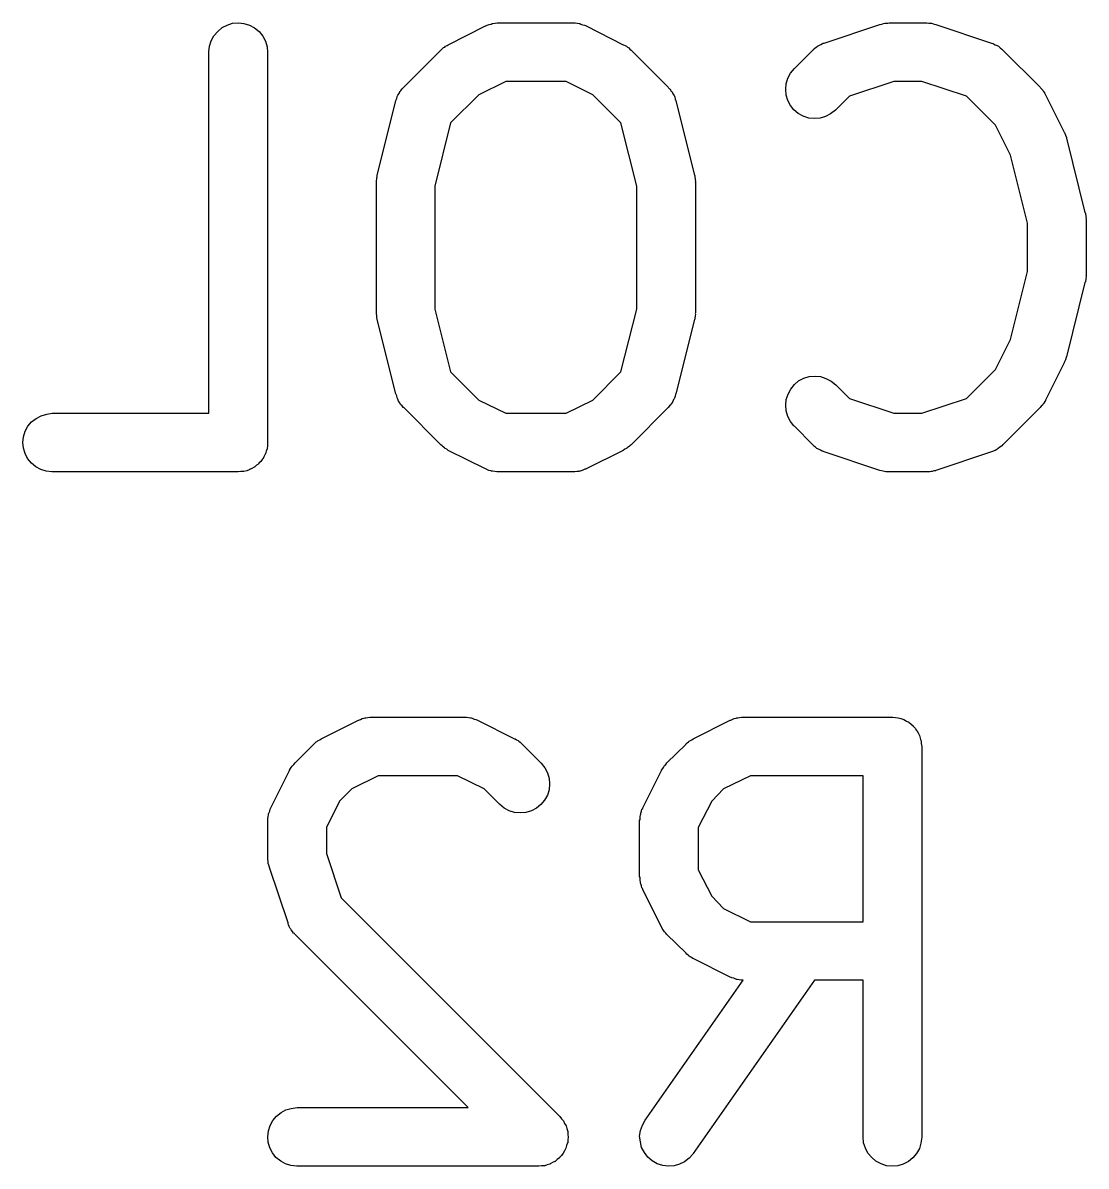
# Model space of a CAD drawing. Extents: x 112.8 to 192.9, y -122.2 to -85.3.
# Drawn here: x 156.786 to 159.508, y -104.318 to -101.39 of the extents above; entities that cross this region are included whole.
import ezdxf

# ---------------------------------------------------------------- set-up
doc = ezdxf.new("R2010")
doc.units = 0
doc.layers.add('BLACK', color=7, linetype='CONTINUOUS')

msp = doc.modelspace()

# ---------------------------------------------------------------- linework, layer by layer
at = {"layer": 'BLACK', "linetype": 'CONTINUOUS'}
for p, q in [((157.296, -101.402), (157.309, -101.396)), ((157.309, -101.396), (157.323, -101.391)), ((157.323, -101.391), (157.338, -101.39)), ((157.338, -101.39), (157.352, -101.392)), ((157.352, -101.392), (157.366, -101.396)), ((157.366, -101.396), (157.379, -101.403)), ((157.974, -101.397), (157.975, -101.396)), ((157.975, -101.396), (157.98, -101.394)), ((157.98, -101.394), (157.985, -101.393)), ((157.985, -101.393), (157.987, -101.392)), ((157.987, -101.392), (157.989, -101.392)), ((157.989, -101.392), (157.995, -101.391)), ((157.995, -101.391), (158, -101.39)), ((158, -101.39), (158.002, -101.39)), ((158.002, -101.39), (158.004, -101.39)), ((158.004, -101.39), (158.195, -101.39)), ((158.195, -101.39), (158.196, -101.39)), ((158.196, -101.39), (158.198, -101.39)), ((158.198, -101.39), (158.2, -101.39)), ((158.2, -101.39), (158.205, -101.391)), ((158.205, -101.391), (158.21, -101.392)), ((158.21, -101.392), (158.212, -101.392)), ((158.212, -101.392), (158.214, -101.393)), ((158.214, -101.393), (158.219, -101.395)), ((158.219, -101.395), (158.224, -101.396)), ((158.224, -101.396), (158.226, -101.397)), ((158.837, -101.442), (158.98, -101.394)), ((158.98, -101.394), (158.981, -101.394)), ((158.981, -101.394), (158.985, -101.393)), ((158.985, -101.393), (158.989, -101.392)), ((158.989, -101.392), (158.993, -101.391)), ((158.993, -101.391), (158.996, -101.391)), ((158.996, -101.391), (159, -101.391)), ((159, -101.391), (159.004, -101.39)), ((159.004, -101.39), (159.099, -101.39)), ((159.099, -101.39), (159.1, -101.39)), ((159.1, -101.39), (159.105, -101.391)), ((159.105, -101.391), (159.109, -101.391)), ((159.109, -101.391), (159.112, -101.391)), ((159.112, -101.391), (159.115, -101.392)), ((159.115, -101.392), (159.119, -101.393)), ((159.119, -101.393), (159.123, -101.394)), ((159.123, -101.394), (159.266, -101.442)), ((157.268, -101.436), (157.275, -101.423)), ((157.275, -101.423), (157.285, -101.412)), ((157.285, -101.412), (157.296, -101.402)), ((157.379, -101.403), (157.391, -101.412)), ((157.391, -101.412), (157.4, -101.424)), ((157.4, -101.424), (157.407, -101.437)), ((157.875, -101.446), (157.97, -101.398)), ((157.97, -101.398), (157.971, -101.398)), ((157.971, -101.398), (157.974, -101.397)), ((158.226, -101.397), (158.228, -101.398)), ((158.228, -101.398), (158.323, -101.446)), ((157.262, -101.464), (157.264, -101.45)), ((157.264, -101.45), (157.268, -101.436)), ((157.407, -101.437), (157.411, -101.451)), ((157.411, -101.451), (157.412, -101.465)), ((157.86, -101.456), (157.863, -101.453)), ((157.863, -101.453), (157.866, -101.452)), ((157.866, -101.452), (157.868, -101.45)), ((157.868, -101.45), (157.872, -101.448)), ((157.872, -101.448), (157.875, -101.446)), ((158.323, -101.446), (158.324, -101.446)), ((158.324, -101.446), (158.328, -101.448)), ((158.328, -101.448), (158.331, -101.45)), ((158.331, -101.45), (158.334, -101.452)), ((158.334, -101.452), (158.337, -101.454)), ((158.337, -101.454), (158.34, -101.457)), ((158.812, -101.456), (158.816, -101.453)), ((158.816, -101.453), (158.82, -101.45)), ((158.82, -101.45), (158.822, -101.449)), ((158.822, -101.449), (158.824, -101.448)), ((158.824, -101.448), (158.829, -101.445)), ((158.829, -101.445), (158.833, -101.443)), ((158.833, -101.443), (158.835, -101.442)), ((158.835, -101.442), (158.837, -101.442)), ((159.266, -101.442), (159.267, -101.442)), ((159.267, -101.442), (159.269, -101.443)), ((159.269, -101.443), (159.271, -101.444)), ((159.271, -101.444), (159.275, -101.446)), ((159.275, -101.446), (159.28, -101.448)), ((159.28, -101.448), (159.282, -101.449)), ((159.282, -101.449), (159.284, -101.45)), ((159.284, -101.45), (159.288, -101.454)), ((159.288, -101.454), (159.292, -101.457)), ((157.262, -101.465), (157.262, -101.464)), ((157.262, -102.39), (157.262, -101.465)), ((157.412, -101.465), (157.412, -102.465)), ((157.761, -101.555), (157.856, -101.46)), ((157.856, -101.46), (157.857, -101.459)), ((157.857, -101.459), (157.86, -101.456)), ((158.34, -101.457), (158.343, -101.46)), ((158.343, -101.46), (158.438, -101.555)), ((158.761, -101.507), (158.808, -101.46)), ((158.808, -101.46), (158.809, -101.459)), ((158.809, -101.459), (158.811, -101.458)), ((158.811, -101.458), (158.812, -101.456)), ((159.292, -101.457), (159.293, -101.458)), ((159.293, -101.458), (159.295, -101.46)), ((159.295, -101.46), (159.39, -101.555)), ((158.751, -101.519), (158.761, -101.507)), ((158.022, -101.54), (157.953, -101.574)), ((158.177, -101.54), (158.022, -101.54)), ((158.245, -101.574), (158.177, -101.54)), ((158.74, -101.546), (158.744, -101.532)), ((158.744, -101.532), (158.751, -101.519)), ((159.016, -101.54), (158.902, -101.578)), ((159.087, -101.54), (159.016, -101.54)), ((159.202, -101.578), (159.087, -101.54)), ((157.746, -101.575), (157.749, -101.571)), ((157.749, -101.571), (157.751, -101.566)), ((157.751, -101.566), (157.753, -101.565)), ((157.753, -101.565), (157.754, -101.563)), ((157.754, -101.563), (157.757, -101.559)), ((157.757, -101.559), (157.761, -101.555)), ((158.438, -101.555), (158.439, -101.556)), ((158.439, -101.556), (158.442, -101.56)), ((158.442, -101.56), (158.445, -101.563)), ((158.445, -101.563), (158.446, -101.565)), ((158.446, -101.565), (158.448, -101.567)), ((158.448, -101.567), (158.45, -101.572)), ((158.45, -101.572), (158.453, -101.576)), ((158.739, -101.56), (158.74, -101.546)), ((158.74, -101.575), (158.739, -101.56)), ((159.39, -101.555), (159.391, -101.556)), ((159.391, -101.556), (159.394, -101.559)), ((159.394, -101.559), (159.397, -101.562)), ((159.397, -101.562), (159.398, -101.565)), ((159.398, -101.565), (159.4, -101.567)), ((159.4, -101.567), (159.402, -101.571)), ((159.402, -101.571), (159.404, -101.574)), ((157.693, -101.78), (157.741, -101.59)), ((157.741, -101.589), (157.743, -101.584)), ((157.741, -101.59), (157.741, -101.589)), ((157.743, -101.584), (157.744, -101.579)), ((157.744, -101.579), (157.745, -101.577)), ((157.745, -101.577), (157.746, -101.575)), ((157.953, -101.574), (157.881, -101.646)), ((158.317, -101.646), (158.245, -101.574)), ((158.453, -101.576), (158.454, -101.578)), ((158.454, -101.578), (158.455, -101.58)), ((158.455, -101.58), (158.456, -101.585)), ((158.456, -101.585), (158.458, -101.59)), ((158.458, -101.59), (158.505, -101.78)), ((158.744, -101.589), (158.74, -101.575)), ((158.751, -101.602), (158.744, -101.589)), ((158.902, -101.578), (158.867, -101.613)), ((159.276, -101.652), (159.202, -101.578)), ((159.404, -101.574), (159.452, -101.67)), ((158.76, -101.613), (158.751, -101.602)), ((158.771, -101.622), (158.76, -101.613)), ((158.784, -101.629), (158.771, -101.622)), ((158.798, -101.634), (158.784, -101.629)), ((158.841, -101.63), (158.827, -101.634)), ((158.854, -101.623), (158.841, -101.63)), ((158.866, -101.614), (158.854, -101.623)), ((158.867, -101.613), (158.866, -101.614)), ((157.881, -101.646), (157.841, -101.808)), ((158.358, -101.808), (158.317, -101.646)), ((158.813, -101.635), (158.798, -101.634)), ((158.827, -101.634), (158.813, -101.635)), ((159.314, -101.729), (159.276, -101.652)), ((159.452, -101.67), (159.453, -101.671)), ((159.453, -101.671), (159.453, -101.671)), ((159.453, -101.671), (159.453, -101.671)), ((159.453, -101.671), (159.455, -101.678)), ((159.455, -101.678), (159.458, -101.684)), ((159.458, -101.684), (159.458, -101.685)), ((159.458, -101.685), (159.458, -101.685)), ((159.458, -101.685), (159.505, -101.876)), ((159.358, -101.903), (159.314, -101.729)), ((157.691, -101.795), (157.692, -101.789)), ((157.691, -101.796), (157.691, -101.795)), ((157.691, -101.797), (157.691, -101.796)), ((157.691, -101.798), (157.691, -101.797)), ((157.691, -102.132), (157.691, -101.798)), ((157.692, -101.789), (157.693, -101.783)), ((157.693, -101.782), (157.693, -101.78)), ((157.693, -101.783), (157.693, -101.782)), ((158.505, -101.78), (158.506, -101.781)), ((158.506, -101.781), (158.506, -101.783)), ((158.506, -101.783), (158.506, -101.784)), ((158.506, -101.784), (158.507, -101.79)), ((158.507, -101.79), (158.508, -101.796)), ((158.508, -101.796), (158.507, -101.797)), ((158.507, -101.797), (158.508, -101.798)), ((158.508, -101.798), (158.508, -102.132)), ((157.841, -101.808), (157.841, -102.123)), ((158.358, -102.123), (158.358, -101.808)), ((159.505, -101.876), (159.506, -101.877)), ((159.506, -101.877), (159.506, -101.878)), ((159.506, -101.878), (159.506, -101.879)), ((159.506, -101.879), (159.507, -101.885)), ((159.507, -101.885), (159.508, -101.891)), ((159.508, -101.891), (159.507, -101.892)), ((159.507, -101.892), (159.508, -101.894)), ((159.508, -101.894), (159.508, -102.037)), ((159.358, -102.027), (159.358, -101.903)), ((159.314, -102.201), (159.358, -102.027)), ((159.508, -102.038), (159.507, -102.039)), ((159.507, -102.039), (159.508, -102.04)), ((159.508, -102.04), (159.507, -102.046)), ((159.508, -102.037), (159.508, -102.038)), ((159.505, -102.055), (159.458, -102.245)), ((159.506, -102.053), (159.505, -102.055)), ((159.507, -102.046), (159.506, -102.052)), ((159.506, -102.052), (159.506, -102.053)), ((157.841, -102.123), (157.881, -102.284)), ((158.317, -102.284), (158.358, -102.123)), ((157.691, -102.133), (157.691, -102.132)), ((157.691, -102.134), (157.691, -102.133)), ((157.692, -102.14), (157.691, -102.134)), ((157.692, -102.146), (157.692, -102.14)), ((157.693, -102.148), (157.692, -102.146)), ((157.693, -102.149), (157.693, -102.148)), ((157.693, -102.15), (157.693, -102.149)), ((157.741, -102.34), (157.693, -102.15)), ((158.505, -102.15), (158.458, -102.34)), ((158.506, -102.149), (158.505, -102.15)), ((158.507, -102.141), (158.506, -102.147)), ((158.506, -102.147), (158.506, -102.149)), ((158.508, -102.133), (158.507, -102.134)), ((158.507, -102.134), (158.508, -102.136)), ((158.508, -102.136), (158.507, -102.141)), ((158.508, -102.132), (158.508, -102.133)), ((159.276, -102.278), (159.314, -102.201)), ((159.458, -102.245), (159.457, -102.246)), ((159.452, -102.261), (159.404, -102.356)), ((159.455, -102.253), (159.452, -102.26)), ((159.452, -102.26), (159.452, -102.26)), ((159.452, -102.26), (159.452, -102.261)), ((159.457, -102.247), (159.455, -102.253)), ((159.457, -102.246), (159.457, -102.247)), ((159.457, -102.247), (159.457, -102.247)), ((157.881, -102.284), (157.953, -102.356)), ((158.245, -102.356), (158.317, -102.284)), ((158.772, -102.307), (158.785, -102.3)), ((158.785, -102.3), (158.799, -102.296)), ((158.799, -102.296), (158.814, -102.295)), ((158.814, -102.295), (158.828, -102.296)), ((158.828, -102.296), (158.842, -102.301)), ((158.842, -102.301), (158.855, -102.308)), ((159.202, -102.352), (159.276, -102.278)), ((158.745, -102.341), (158.752, -102.328)), ((158.752, -102.328), (158.761, -102.316)), ((158.761, -102.316), (158.772, -102.307)), ((158.855, -102.308), (158.867, -102.317)), ((158.867, -102.317), (158.902, -102.352)), ((157.743, -102.345), (157.741, -102.34)), ((157.744, -102.35), (157.743, -102.345)), ((157.745, -102.352), (157.744, -102.35)), ((157.746, -102.354), (157.745, -102.352)), ((157.748, -102.359), (157.746, -102.354)), ((157.751, -102.363), (157.748, -102.359)), ((157.953, -102.356), (158.022, -102.39)), ((158.177, -102.39), (158.245, -102.356)), ((158.45, -102.36), (158.447, -102.364)), ((158.452, -102.355), (158.45, -102.36)), ((158.453, -102.353), (158.452, -102.355)), ((158.454, -102.351), (158.453, -102.353)), ((158.456, -102.346), (158.454, -102.351)), ((158.457, -102.341), (158.456, -102.346)), ((158.458, -102.34), (158.457, -102.341)), ((158.739, -102.369), (158.74, -102.355)), ((158.74, -102.355), (158.745, -102.341)), ((158.902, -102.352), (159.016, -102.39)), ((159.087, -102.39), (159.202, -102.352)), ((159.402, -102.36), (159.4, -102.364)), ((159.404, -102.357), (159.402, -102.36)), ((159.404, -102.356), (159.404, -102.357)), ((156.833, -102.396), (156.847, -102.392)), ((156.847, -102.392), (156.861, -102.39)), ((156.861, -102.39), (157.262, -102.39)), ((157.752, -102.365), (157.751, -102.363)), ((157.753, -102.367), (157.752, -102.365)), ((157.757, -102.371), (157.753, -102.367)), ((157.76, -102.375), (157.757, -102.371)), ((157.761, -102.375), (157.76, -102.375)), ((157.856, -102.471), (157.761, -102.375)), ((158.022, -102.39), (158.177, -102.39)), ((158.438, -102.375), (158.343, -102.471)), ((158.441, -102.371), (158.438, -102.375)), ((158.445, -102.368), (158.441, -102.371)), ((158.446, -102.366), (158.445, -102.368)), ((158.447, -102.364), (158.446, -102.366)), ((158.74, -102.384), (158.739, -102.369)), ((158.744, -102.398), (158.74, -102.384)), ((159.016, -102.39), (159.087, -102.39)), ((159.39, -102.375), (159.295, -102.471)), ((159.393, -102.372), (159.39, -102.375)), ((159.396, -102.369), (159.393, -102.372)), ((159.398, -102.366), (159.396, -102.369)), ((159.4, -102.364), (159.398, -102.366)), ((156.799, -102.423), (156.808, -102.412)), ((156.808, -102.412), (156.82, -102.403)), ((156.82, -102.403), (156.833, -102.396)), ((158.751, -102.411), (158.744, -102.398)), ((158.76, -102.422), (158.751, -102.411)), ((156.786, -102.465), (156.788, -102.45)), ((156.788, -102.45), (156.792, -102.436)), ((156.792, -102.436), (156.799, -102.423)), ((158.761, -102.423), (158.76, -102.422)), ((158.808, -102.471), (158.761, -102.423)), ((156.788, -102.479), (156.786, -102.465)), ((156.792, -102.493), (156.788, -102.479)), ((157.412, -102.473), (157.411, -102.48)), ((157.412, -102.465), (157.412, -102.466)), ((157.412, -102.466), (157.412, -102.466)), ((157.412, -102.466), (157.412, -102.466)), ((157.412, -102.466), (157.412, -102.466)), ((157.412, -102.466), (157.412, -102.473)), ((157.859, -102.473), (157.856, -102.471)), ((157.862, -102.476), (157.859, -102.473)), ((157.865, -102.478), (157.862, -102.476)), ((157.867, -102.48), (157.865, -102.478)), ((158.333, -102.478), (158.331, -102.48)), ((158.336, -102.477), (158.333, -102.478)), ((158.339, -102.474), (158.336, -102.477)), ((158.342, -102.471), (158.339, -102.474)), ((158.343, -102.471), (158.342, -102.471)), ((158.81, -102.472), (158.808, -102.471)), ((158.811, -102.474), (158.81, -102.472)), ((158.815, -102.477), (158.811, -102.474)), ((158.819, -102.48), (158.815, -102.477)), ((159.287, -102.477), (159.283, -102.48)), ((159.291, -102.474), (159.287, -102.477)), ((159.293, -102.473), (159.291, -102.474)), ((159.294, -102.471), (159.293, -102.473)), ((159.295, -102.471), (159.294, -102.471)), ((156.798, -102.506), (156.792, -102.493)), ((156.808, -102.518), (156.798, -102.506)), ((157.399, -102.508), (157.395, -102.513)), ((157.4, -102.507), (157.399, -102.507)), ((157.399, -102.507), (157.399, -102.508)), ((157.403, -102.501), (157.4, -102.507)), ((157.406, -102.495), (157.403, -102.501)), ((157.407, -102.494), (157.406, -102.494)), ((157.406, -102.494), (157.406, -102.495)), ((157.409, -102.487), (157.407, -102.494)), ((157.411, -102.481), (157.409, -102.487)), ((157.411, -102.48), (157.411, -102.48)), ((157.411, -102.48), (157.411, -102.481)), ((157.871, -102.482), (157.867, -102.48)), ((157.874, -102.484), (157.871, -102.482)), ((157.875, -102.485), (157.874, -102.484)), ((157.97, -102.532), (157.875, -102.485)), ((158.323, -102.485), (158.228, -102.532)), ((158.327, -102.482), (158.323, -102.485)), ((158.331, -102.48), (158.327, -102.482)), ((158.821, -102.481), (158.819, -102.48)), ((158.823, -102.482), (158.821, -102.481)), ((158.828, -102.484), (158.823, -102.482)), ((158.832, -102.487), (158.828, -102.484)), ((158.834, -102.487), (158.832, -102.487)), ((158.836, -102.488), (158.834, -102.487)), ((158.837, -102.489), (158.836, -102.488)), ((158.98, -102.536), (158.837, -102.489)), ((159.266, -102.489), (159.123, -102.536)), ((159.268, -102.488), (159.266, -102.489)), ((159.27, -102.487), (159.268, -102.488)), ((159.275, -102.485), (159.27, -102.487)), ((159.279, -102.483), (159.275, -102.485)), ((159.281, -102.481), (159.279, -102.483)), ((159.283, -102.48), (159.281, -102.481)), ((156.819, -102.527), (156.808, -102.518)), ((156.832, -102.534), (156.819, -102.527)), ((156.846, -102.538), (156.832, -102.534)), ((156.86, -102.54), (156.846, -102.538)), ((157.359, -102.537), (157.352, -102.539)), ((157.365, -102.535), (157.359, -102.537)), ((157.366, -102.535), (157.365, -102.535)), ((157.372, -102.531), (157.366, -102.534)), ((157.366, -102.534), (157.366, -102.535)), ((157.378, -102.528), (157.372, -102.531)), ((157.379, -102.528), (157.378, -102.528)), ((157.384, -102.523), (157.379, -102.528)), ((157.379, -102.528), (157.379, -102.528)), ((157.39, -102.519), (157.384, -102.523)), ((157.395, -102.513), (157.39, -102.518)), ((157.39, -102.518), (157.39, -102.519)), ((157.39, -102.519), (157.39, -102.519)), ((157.973, -102.533), (157.97, -102.532)), ((157.974, -102.534), (157.973, -102.533)), ((157.979, -102.536), (157.974, -102.534)), ((157.984, -102.537), (157.979, -102.536)), ((157.986, -102.538), (157.984, -102.537)), ((157.988, -102.538), (157.986, -102.538)), ((157.994, -102.539), (157.988, -102.538)), ((158.211, -102.538), (158.209, -102.539)), ((158.213, -102.538), (158.211, -102.538)), ((158.218, -102.536), (158.213, -102.538)), ((158.223, -102.534), (158.218, -102.536)), ((158.225, -102.533), (158.223, -102.534)), ((158.227, -102.533), (158.225, -102.533)), ((158.228, -102.532), (158.227, -102.533)), ((158.984, -102.537), (158.98, -102.536)), ((158.988, -102.538), (158.984, -102.537)), ((158.992, -102.539), (158.988, -102.538)), ((159.118, -102.537), (159.114, -102.539)), ((159.122, -102.537), (159.118, -102.537)), ((159.123, -102.536), (159.122, -102.537)), ((156.861, -102.54), (156.86, -102.54)), ((157.337, -102.54), (156.861, -102.54)), ((157.344, -102.539), (157.337, -102.54)), ((157.351, -102.539), (157.344, -102.539)), ((157.352, -102.539), (157.351, -102.539)), ((157.352, -102.539), (157.352, -102.539)), ((157.999, -102.54), (157.994, -102.539)), ((158.001, -102.54), (157.999, -102.54)), ((158.003, -102.54), (158.001, -102.54)), ((158.004, -102.54), (158.003, -102.54)), ((158.195, -102.54), (158.004, -102.54)), ((158.197, -102.54), (158.195, -102.54)), ((158.199, -102.54), (158.197, -102.54)), ((158.204, -102.539), (158.199, -102.54)), ((158.209, -102.539), (158.204, -102.539)), ((158.995, -102.54), (158.992, -102.539)), ((158.999, -102.54), (158.995, -102.54)), ((159.003, -102.54), (158.999, -102.54)), ((159.004, -102.54), (159.003, -102.54)), ((159.099, -102.54), (159.004, -102.54)), ((159.103, -102.54), (159.099, -102.54)), ((159.108, -102.54), (159.103, -102.54)), ((159.111, -102.539), (159.108, -102.54)), ((159.114, -102.539), (159.111, -102.539)), ((157.55, -103.224), (157.645, -103.176)), ((157.645, -103.176), (157.646, -103.176)), ((157.646, -103.176), (157.648, -103.175)), ((157.648, -103.175), (157.65, -103.174)), ((157.65, -103.174), (157.655, -103.172)), ((157.655, -103.172), (157.66, -103.171)), ((157.66, -103.171), (157.662, -103.17)), ((157.662, -103.17), (157.664, -103.17)), ((157.664, -103.17), (157.669, -103.169)), ((157.669, -103.169), (157.674, -103.168)), ((157.674, -103.168), (157.676, -103.168)), ((157.676, -103.168), (157.679, -103.168)), ((157.679, -103.168), (157.917, -103.168)), ((157.917, -103.168), (157.918, -103.168)), ((157.918, -103.168), (157.92, -103.168)), ((157.92, -103.168), (157.922, -103.168)), ((157.922, -103.168), (157.927, -103.169)), ((157.927, -103.169), (157.932, -103.17)), ((157.932, -103.17), (157.934, -103.17)), ((157.934, -103.17), (157.936, -103.171)), ((157.936, -103.171), (157.941, -103.173)), ((157.941, -103.173), (157.946, -103.174)), ((157.946, -103.174), (157.948, -103.175)), ((157.948, -103.175), (157.95, -103.176)), ((157.95, -103.176), (158.045, -103.224)), ((158.502, -103.224), (158.597, -103.176)), ((158.597, -103.176), (158.598, -103.176)), ((158.598, -103.176), (158.6, -103.175)), ((158.6, -103.175), (158.602, -103.174)), ((158.602, -103.174), (158.607, -103.172)), ((158.607, -103.172), (158.612, -103.171)), ((158.612, -103.171), (158.614, -103.17)), ((158.614, -103.17), (158.616, -103.17)), ((158.616, -103.17), (158.621, -103.169)), ((158.621, -103.169), (158.626, -103.168)), ((158.626, -103.168), (158.629, -103.168)), ((158.629, -103.168), (158.631, -103.168)), ((158.631, -103.168), (159.012, -103.168)), ((159.012, -103.168), (159.012, -103.168)), ((159.012, -103.168), (159.012, -103.168)), ((159.012, -103.168), (159.013, -103.168)), ((159.012, -103.168), (159.012, -103.168)), ((159.013, -103.168), (159.02, -103.169)), ((159.02, -103.169), (159.027, -103.17)), ((159.027, -103.17), (159.027, -103.17)), ((159.027, -103.17), (159.027, -103.17)), ((159.027, -103.17), (159.034, -103.172)), ((159.034, -103.172), (159.041, -103.174)), ((159.041, -103.174), (159.041, -103.174)), ((159.041, -103.174), (159.041, -103.174)), ((159.041, -103.174), (159.048, -103.178)), ((159.048, -103.178), (159.054, -103.181)), ((159.054, -103.181), (159.054, -103.181)), ((159.054, -103.181), (159.054, -103.181)), ((159.054, -103.181), (159.06, -103.186)), ((159.06, -103.186), (159.065, -103.19)), ((159.065, -103.19), (159.065, -103.19)), ((159.065, -103.19), (159.065, -103.191)), ((159.065, -103.191), (159.07, -103.196)), ((159.07, -103.196), (159.074, -103.202)), ((159.074, -103.202), (159.074, -103.202)), ((159.074, -103.202), (159.075, -103.202)), ((159.075, -103.202), (159.078, -103.208)), ((159.078, -103.208), (159.081, -103.215)), ((157.483, -103.285), (157.53, -103.238)), ((157.53, -103.238), (157.531, -103.237)), ((157.531, -103.237), (157.534, -103.234)), ((157.534, -103.234), (157.537, -103.231)), ((157.537, -103.231), (157.54, -103.23)), ((157.54, -103.23), (157.542, -103.228)), ((157.542, -103.228), (157.546, -103.226)), ((157.546, -103.226), (157.55, -103.224)), ((158.045, -103.224), (158.046, -103.224)), ((158.046, -103.224), (158.05, -103.226)), ((158.05, -103.226), (158.054, -103.228)), ((158.054, -103.228), (158.056, -103.23)), ((158.056, -103.23), (158.059, -103.232)), ((158.059, -103.232), (158.062, -103.235)), ((158.062, -103.235), (158.065, -103.238)), ((158.065, -103.238), (158.112, -103.285)), ((158.435, -103.285), (158.483, -103.238)), ((158.483, -103.237), (158.487, -103.234)), ((158.483, -103.238), (158.483, -103.237)), ((158.487, -103.234), (158.49, -103.231)), ((158.49, -103.231), (158.492, -103.23)), ((158.492, -103.23), (158.495, -103.228)), ((158.495, -103.228), (158.499, -103.226)), ((158.499, -103.226), (158.502, -103.224)), ((159.081, -103.215), (159.081, -103.215)), ((159.081, -103.215), (159.081, -103.215)), ((159.081, -103.215), (159.083, -103.222)), ((159.083, -103.222), (159.085, -103.229)), ((159.085, -103.229), (159.085, -103.229)), ((159.085, -103.229), (159.086, -103.229)), ((159.086, -103.229), (159.086, -103.236)), ((159.086, -103.236), (159.087, -103.243)), ((159.087, -103.243), (159.087, -104.243)), ((157.471, -103.3), (157.473, -103.297)), ((157.473, -103.297), (157.475, -103.294)), ((157.475, -103.294), (157.477, -103.292)), ((157.477, -103.292), (157.48, -103.289)), ((157.48, -103.289), (157.483, -103.285)), ((158.112, -103.285), (158.113, -103.286)), ((158.113, -103.286), (158.122, -103.298)), ((158.122, -103.298), (158.129, -103.311)), ((158.424, -103.3), (158.426, -103.297)), ((158.426, -103.297), (158.428, -103.294)), ((158.428, -103.294), (158.429, -103.292)), ((158.429, -103.292), (158.432, -103.289)), ((158.432, -103.289), (158.435, -103.285)), ((157.421, -103.4), (157.469, -103.305)), ((157.469, -103.304), (157.471, -103.3)), ((157.469, -103.305), (157.469, -103.304)), ((157.696, -103.318), (157.628, -103.352)), ((157.899, -103.318), (157.696, -103.318)), ((157.967, -103.352), (157.899, -103.318)), ((158.129, -103.311), (158.133, -103.325)), ((158.133, -103.325), (158.134, -103.339)), ((158.373, -103.4), (158.421, -103.305)), ((158.421, -103.304), (158.424, -103.3)), ((158.421, -103.305), (158.421, -103.304)), ((158.649, -103.318), (158.58, -103.352)), ((158.937, -103.318), (158.649, -103.318)), ((158.937, -103.692), (158.937, -103.318)), ((157.628, -103.352), (157.597, -103.383)), ((158.006, -103.391), (157.967, -103.352)), ((158.133, -103.354), (158.129, -103.368)), ((158.134, -103.339), (158.133, -103.354)), ((158.58, -103.352), (158.55, -103.383)), ((157.597, -103.383), (157.563, -103.451)), ((158.121, -103.381), (158.112, -103.392)), ((158.129, -103.368), (158.121, -103.381)), ((158.55, -103.383), (158.515, -103.451)), ((157.415, -103.416), (157.416, -103.414)), ((157.415, -103.418), (157.415, -103.416)), ((157.416, -103.414), (157.418, -103.409)), ((157.418, -103.409), (157.419, -103.404)), ((157.419, -103.404), (157.42, -103.402)), ((157.42, -103.402), (157.421, -103.4)), ((158.018, -103.401), (158.006, -103.391)), ((158.031, -103.408), (158.018, -103.401)), ((158.045, -103.412), (158.031, -103.408)), ((158.059, -103.413), (158.045, -103.412)), ((158.074, -103.412), (158.059, -103.413)), ((158.088, -103.408), (158.074, -103.412)), ((158.101, -103.401), (158.088, -103.408)), ((158.112, -103.392), (158.101, -103.401)), ((158.367, -103.418), (158.368, -103.416)), ((158.368, -103.414), (158.37, -103.409)), ((158.368, -103.416), (158.368, -103.414)), ((158.37, -103.409), (158.371, -103.404)), ((158.371, -103.404), (158.373, -103.402)), ((158.373, -103.402), (158.373, -103.4)), ((157.413, -103.428), (157.414, -103.423)), ((157.413, -103.43), (157.413, -103.428)), ((157.413, -103.433), (157.413, -103.43)), ((157.413, -103.434), (157.413, -103.433)), ((157.413, -103.529), (157.413, -103.434)), ((157.414, -103.423), (157.415, -103.418)), ((158.365, -103.433), (158.366, -103.43)), ((158.365, -103.434), (158.365, -103.433)), ((158.365, -103.576), (158.365, -103.434)), ((158.366, -103.423), (158.367, -103.418)), ((158.366, -103.428), (158.366, -103.423)), ((158.366, -103.43), (158.366, -103.428)), ((157.563, -103.451), (157.563, -103.517)), ((158.515, -103.451), (158.515, -103.559)), ((157.413, -103.533), (157.413, -103.529)), ((157.414, -103.537), (157.413, -103.533)), ((157.563, -103.517), (157.601, -103.631)), ((157.414, -103.54), (157.414, -103.537)), ((157.414, -103.543), (157.414, -103.54)), ((157.416, -103.547), (157.414, -103.543)), ((157.417, -103.552), (157.416, -103.547)), ((157.417, -103.553), (157.417, -103.552)), ((157.465, -103.695), (157.417, -103.553)), ((158.515, -103.559), (158.55, -103.627)), ((158.366, -103.579), (158.365, -103.576)), ((158.366, -103.581), (158.366, -103.579)), ((158.366, -103.586), (158.366, -103.581)), ((158.367, -103.591), (158.366, -103.586)), ((158.367, -103.593), (158.367, -103.591)), ((158.368, -103.595), (158.367, -103.593)), ((158.37, -103.6), (158.368, -103.595)), ((158.371, -103.605), (158.37, -103.6)), ((158.372, -103.607), (158.371, -103.605)), ((158.373, -103.609), (158.372, -103.607)), ((158.373, -103.61), (158.373, -103.609)), ((158.421, -103.705), (158.373, -103.61)), ((157.601, -103.631), (158.16, -104.19)), ((158.55, -103.627), (158.58, -103.658)), ((158.58, -103.658), (158.649, -103.692)), ((157.465, -103.697), (157.465, -103.695)), ((157.466, -103.7), (157.465, -103.697)), ((157.468, -103.704), (157.466, -103.7)), ((157.47, -103.709), (157.468, -103.704)), ((157.472, -103.711), (157.47, -103.709)), ((158.423, -103.709), (158.421, -103.705)), ((158.425, -103.713), (158.423, -103.709)), ((158.649, -103.692), (158.937, -103.692)), ((157.473, -103.713), (157.472, -103.711)), ((157.476, -103.717), (157.473, -103.713)), ((157.479, -103.721), (157.476, -103.717)), ((157.481, -103.722), (157.479, -103.721)), ((157.482, -103.724), (157.481, -103.722)), ((157.483, -103.725), (157.482, -103.724)), ((157.926, -104.168), (157.483, -103.725)), ((158.427, -103.715), (158.425, -103.713)), ((158.429, -103.718), (158.427, -103.715)), ((158.432, -103.721), (158.429, -103.718)), ((158.434, -103.724), (158.432, -103.721)), ((158.435, -103.725), (158.434, -103.724)), ((158.483, -103.772), (158.435, -103.725)), ((158.486, -103.775), (158.483, -103.772)), ((158.489, -103.778), (158.486, -103.775)), ((158.492, -103.78), (158.489, -103.778)), ((158.494, -103.782), (158.492, -103.78)), ((158.498, -103.784), (158.494, -103.782)), ((158.501, -103.786), (158.498, -103.784)), ((158.502, -103.786), (158.501, -103.786)), ((158.597, -103.834), (158.502, -103.786)), ((158.379, -104.2), (158.63, -103.842)), ((158.813, -103.842), (158.502, -104.286)), ((158.599, -103.835), (158.597, -103.834)), ((158.601, -103.836), (158.599, -103.835)), ((158.606, -103.837), (158.601, -103.836)), ((158.611, -103.839), (158.606, -103.837)), ((158.613, -103.84), (158.611, -103.839)), ((158.615, -103.84), (158.613, -103.84)), ((158.62, -103.841), (158.615, -103.84)), ((158.625, -103.842), (158.62, -103.841)), ((158.628, -103.842), (158.625, -103.842)), ((158.63, -103.842), (158.628, -103.842)), ((158.937, -103.842), (158.813, -103.842)), ((158.937, -104.243), (158.937, -103.842)), ((157.447, -104.181), (157.459, -104.174)), ((157.459, -104.174), (157.473, -104.17)), ((157.473, -104.17), (157.488, -104.168)), ((157.488, -104.168), (157.926, -104.168)), ((157.419, -104.214), (157.426, -104.201)), ((157.426, -104.201), (157.435, -104.19)), ((157.435, -104.19), (157.447, -104.181)), ((158.16, -104.19), (158.161, -104.191)), ((158.161, -104.191), (158.161, -104.191)), ((158.161, -104.191), (158.161, -104.191)), ((158.161, -104.191), (158.161, -104.191)), ((158.161, -104.191), (158.165, -104.197)), ((158.165, -104.197), (158.17, -104.202)), ((158.17, -104.202), (158.17, -104.202)), ((158.17, -104.202), (158.17, -104.202)), ((158.17, -104.202), (158.173, -104.209)), ((158.372, -104.213), (158.379, -104.2)), ((157.413, -104.243), (157.415, -104.228)), ((157.415, -104.228), (157.419, -104.214)), ((158.173, -104.209), (158.177, -104.215)), ((158.177, -104.215), (158.177, -104.215)), ((158.177, -104.215), (158.177, -104.215)), ((158.177, -104.215), (158.179, -104.222)), ((158.179, -104.222), (158.181, -104.229)), ((158.181, -104.229), (158.181, -104.229)), ((158.181, -104.229), (158.181, -104.229)), ((158.181, -104.229), (158.181, -104.237)), ((158.365, -104.241), (158.367, -104.227)), ((158.367, -104.227), (158.372, -104.213)), ((157.414, -104.257), (157.413, -104.243)), ((157.418, -104.271), (157.414, -104.257)), ((158.178, -104.265), (158.176, -104.272)), ((158.18, -104.258), (158.178, -104.265)), ((158.181, -104.258), (158.18, -104.258)), ((158.181, -104.237), (158.182, -104.244)), ((158.182, -104.244), (158.181, -104.251)), ((158.181, -104.251), (158.181, -104.258)), ((158.181, -104.258), (158.181, -104.258)), ((158.182, -104.244), (158.182, -104.244)), ((158.182, -104.244), (158.182, -104.244)), ((158.367, -104.256), (158.365, -104.241)), ((158.37, -104.27), (158.367, -104.256)), ((158.938, -104.258), (158.937, -104.243)), ((158.943, -104.272), (158.938, -104.258)), ((159.085, -104.259), (159.081, -104.273)), ((159.087, -104.244), (159.085, -104.259)), ((159.087, -104.243), (159.087, -104.244)), ((157.425, -104.284), (157.418, -104.271)), ((157.434, -104.296), (157.425, -104.284)), ((158.165, -104.291), (158.16, -104.296)), ((158.169, -104.285), (158.165, -104.291)), ((158.173, -104.279), (158.169, -104.285)), ((158.169, -104.285), (158.169, -104.285)), ((158.169, -104.285), (158.169, -104.285)), ((158.176, -104.272), (158.173, -104.279)), ((158.176, -104.272), (158.176, -104.272)), ((158.176, -104.272), (158.176, -104.272)), ((158.377, -104.283), (158.37, -104.27)), ((158.386, -104.295), (158.377, -104.283)), ((158.397, -104.304), (158.386, -104.295)), ((158.501, -104.287), (158.492, -104.298)), ((158.502, -104.286), (158.501, -104.287)), ((158.949, -104.285), (158.943, -104.272)), ((158.959, -104.296), (158.949, -104.285)), ((159.074, -104.286), (159.064, -104.297)), ((159.081, -104.273), (159.074, -104.286)), ((157.446, -104.305), (157.434, -104.296)), ((157.458, -104.312), (157.446, -104.305)), ((157.472, -104.316), (157.458, -104.312)), ((157.487, -104.318), (157.472, -104.316)), ((157.488, -104.318), (157.487, -104.318)), ((158.107, -104.318), (157.488, -104.318)), ((158.114, -104.317), (158.107, -104.318)), ((158.121, -104.317), (158.114, -104.317)), ((158.122, -104.317), (158.121, -104.317)), ((158.128, -104.315), (158.122, -104.317)), ((158.122, -104.317), (158.122, -104.317)), ((158.135, -104.313), (158.128, -104.315)), ((158.136, -104.313), (158.135, -104.313)), ((158.142, -104.309), (158.136, -104.312)), ((158.136, -104.312), (158.136, -104.313)), ((158.148, -104.306), (158.142, -104.309)), ((158.149, -104.306), (158.148, -104.306)), ((158.148, -104.306), (158.148, -104.306)), ((158.154, -104.301), (158.149, -104.306)), ((158.16, -104.297), (158.154, -104.301)), ((158.16, -104.296), (158.16, -104.296)), ((158.16, -104.296), (158.16, -104.297)), ((158.41, -104.312), (158.397, -104.304)), ((158.424, -104.316), (158.41, -104.312)), ((158.438, -104.318), (158.424, -104.316)), ((158.453, -104.317), (158.438, -104.318)), ((158.467, -104.313), (158.453, -104.317)), ((158.48, -104.307), (158.467, -104.313)), ((158.492, -104.298), (158.48, -104.307)), ((158.97, -104.305), (158.959, -104.296)), ((158.983, -104.312), (158.97, -104.305)), ((158.997, -104.317), (158.983, -104.312)), ((159.011, -104.318), (158.997, -104.317)), ((159.026, -104.317), (159.011, -104.318)), ((159.04, -104.313), (159.026, -104.317)), ((159.053, -104.306), (159.04, -104.313)), ((159.064, -104.297), (159.053, -104.306))]:
    msp.add_line(p, q, dxfattribs=at)

doc.saveas('drawing.dxf')
